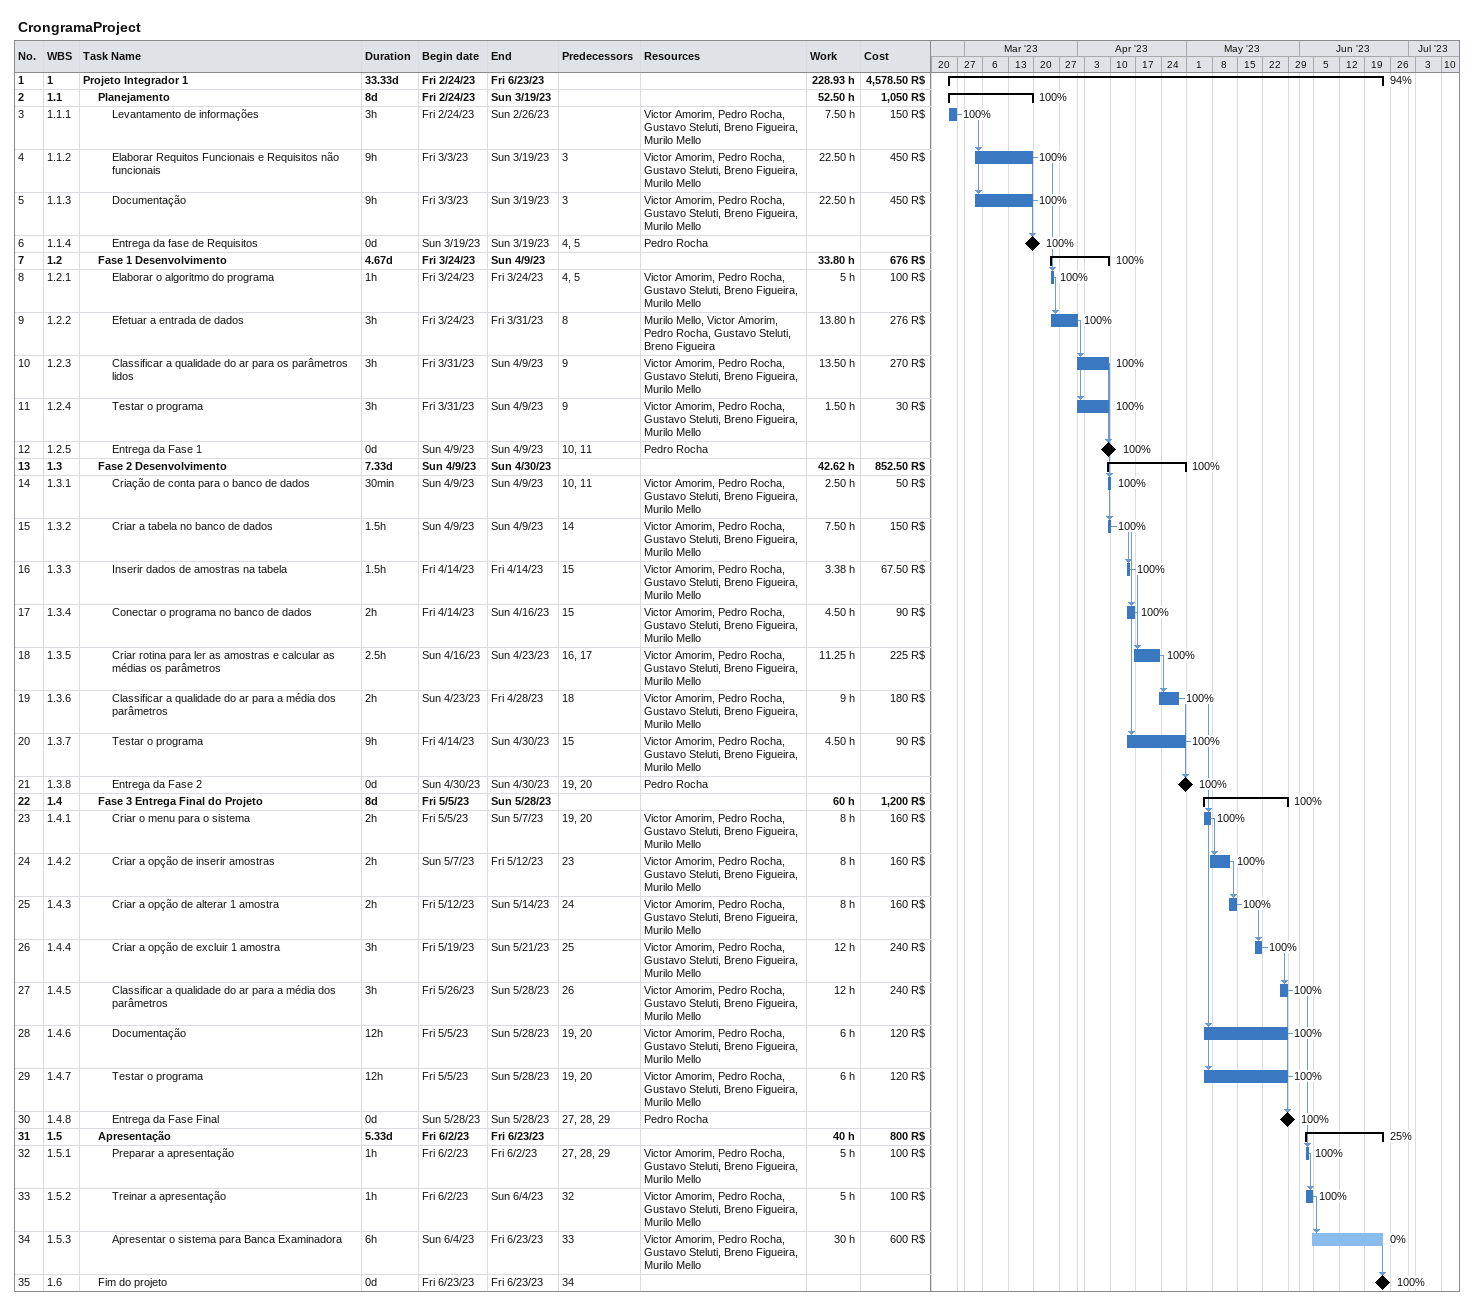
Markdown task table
CrongramaProject

| ID | WBS | Task | Duration | Start | Finish | Predecessors | Resources | % complete | Work (h) | Cost (R$) |
|---|---|---|---|---|---|---|---|---|---|---|
| 1 | 1 | **Projeto Integrador 1** | 33.33d | 2023-02-24 | 2023-06-23 |  |  | 94 | 228.93 | 4578.50 |
| 2 | 1.1 | **Planejamento** | 8d | 2023-02-24 | 2023-03-19 |  |  | 100 | 52.50 | 1050 |
| 3 | 1.1.1 | Levantamento de informações | 3h | 2023-02-24 | 2023-02-26 |  | Victor Amorim, Pedro Rocha, Gustavo Steluti, Breno Figueira, Murilo Mello | 100 | 7.50 | 150 |
| 4 | 1.1.2 | Elaborar Requitos Funcionais e Requisitos não funcionais | 9h | 2023-03-03 | 2023-03-19 | 3 | Victor Amorim, Pedro Rocha, Gustavo Steluti, Breno Figueira, Murilo Mello | 100 | 22.50 | 450 |
| 5 | 1.1.3 | Documentação | 9h | 2023-03-03 | 2023-03-19 | 3 | Victor Amorim, Pedro Rocha, Gustavo Steluti, Breno Figueira, Murilo Mello | 100 | 22.50 | 450 |
| 6 | 1.1.4 | Entrega da fase de Requisitos | 0d | 2023-03-19 | 2023-03-19 | 4, 5 | Pedro Rocha | 100 |  |  |
| 7 | 1.2 | **Fase 1 Desenvolvimento** | 4.67d | 2023-03-24 | 2023-04-09 |  |  | 100 | 33.80 | 676 |
| 8 | 1.2.1 | Elaborar o algoritmo do programa | 1h | 2023-03-24 | 2023-03-24 | 4, 5 | Victor Amorim, Pedro Rocha, Gustavo Steluti, Breno Figueira, Murilo Mello | 100 | 5 | 100 |
| 9 | 1.2.2 | Efetuar a entrada de dados | 3h | 2023-03-24 | 2023-03-31 | 8 | Murilo Mello, Victor Amorim, Pedro Rocha, Gustavo Steluti, Breno Figueira | 100 | 13.80 | 276 |
| 10 | 1.2.3 | Classificar a qualidade do ar para os parâmetros lidos | 3h | 2023-03-31 | 2023-04-09 | 9 | Victor Amorim, Pedro Rocha, Gustavo Steluti, Breno Figueira, Murilo Mello | 100 | 13.50 | 270 |
| 11 | 1.2.4 | Testar o programa | 3h | 2023-03-31 | 2023-04-09 | 9 | Victor Amorim, Pedro Rocha, Gustavo Steluti, Breno Figueira, Murilo Mello | 100 | 1.50 | 30 |
| 12 | 1.2.5 | Entrega da Fase 1 | 0d | 2023-04-09 | 2023-04-09 | 10, 11 | Pedro Rocha | 100 |  |  |
| 13 | 1.3 | **Fase 2 Desenvolvimento** | 7.33d | 2023-04-09 | 2023-04-30 |  |  | 100 | 42.62 | 852.50 |
| 14 | 1.3.1 | Criação de conta para o banco de dados | 30min | 2023-04-09 | 2023-04-09 | 10, 11 | Victor Amorim, Pedro Rocha, Gustavo Steluti, Breno Figueira, Murilo Mello | 100 | 2.50 | 50 |
| 15 | 1.3.2 | Criar a tabela no banco de dados | 1.5h | 2023-04-09 | 2023-04-09 | 14 | Victor Amorim, Pedro Rocha, Gustavo Steluti, Breno Figueira, Murilo Mello | 100 | 7.50 | 150 |
| 16 | 1.3.3 | Inserir dados de amostras na tabela | 1.5h | 2023-04-14 | 2023-04-14 | 15 | Victor Amorim, Pedro Rocha, Gustavo Steluti, Breno Figueira, Murilo Mello | 100 | 3.38 | 67.50 |
| 17 | 1.3.4 | Conectar o programa no banco de dados | 2h | 2023-04-14 | 2023-04-16 | 15 | Victor Amorim, Pedro Rocha, Gustavo Steluti, Breno Figueira, Murilo Mello | 100 | 4.50 | 90 |
| 18 | 1.3.5 | Criar rotina para ler as amostras e calcular as médias os parâmetros | 2.5h | 2023-04-16 | 2023-04-23 | 16, 17 | Victor Amorim, Pedro Rocha, Gustavo Steluti, Breno Figueira, Murilo Mello | 100 | 11.25 | 225 |
| 19 | 1.3.6 | Classificar a qualidade do ar para a média dos parâmetros | 2h | 2023-04-23 | 2023-04-28 | 18 | Victor Amorim, Pedro Rocha, Gustavo Steluti, Breno Figueira, Murilo Mello | 100 | 9 | 180 |
| 20 | 1.3.7 | Testar o programa | 9h | 2023-04-14 | 2023-04-30 | 15 | Victor Amorim, Pedro Rocha, Gustavo Steluti, Breno Figueira, Murilo Mello | 100 | 4.50 | 90 |
| 21 | 1.3.8 | Entrega da Fase 2 | 0d | 2023-04-30 | 2023-04-30 | 19, 20 | Pedro Rocha | 100 |  |  |
| 22 | 1.4 | **Fase 3 Entrega Final do Projeto** | 8d | 2023-05-05 | 2023-05-28 |  |  | 100 | 60 | 1200 |
| 23 | 1.4.1 | Criar o menu para o sistema | 2h | 2023-05-05 | 2023-05-07 | 19, 20 | Victor Amorim, Pedro Rocha, Gustavo Steluti, Breno Figueira, Murilo Mello | 100 | 8 | 160 |
| 24 | 1.4.2 | Criar a opção de inserir amostras | 2h | 2023-05-07 | 2023-05-12 | 23 | Victor Amorim, Pedro Rocha, Gustavo Steluti, Breno Figueira, Murilo Mello | 100 | 8 | 160 |
| 25 | 1.4.3 | Criar a opção de alterar 1 amostra | 2h | 2023-05-12 | 2023-05-14 | 24 | Victor Amorim, Pedro Rocha, Gustavo Steluti, Breno Figueira, Murilo Mello | 100 | 8 | 160 |
| 26 | 1.4.4 | Criar a opção de excluir 1 amostra | 3h | 2023-05-19 | 2023-05-21 | 25 | Victor Amorim, Pedro Rocha, Gustavo Steluti, Breno Figueira, Murilo Mello | 100 | 12 | 240 |
| 27 | 1.4.5 | Classificar a qualidade do ar para a média dos parâmetros | 3h | 2023-05-26 | 2023-05-28 | 26 | Victor Amorim, Pedro Rocha, Gustavo Steluti, Breno Figueira, Murilo Mello | 100 | 12 | 240 |
| 28 | 1.4.6 | Documentação | 12h | 2023-05-05 | 2023-05-28 | 19, 20 | Victor Amorim, Pedro Rocha, Gustavo Steluti, Breno Figueira, Murilo Mello | 100 | 6 | 120 |
| 29 | 1.4.7 | Testar o programa | 12h | 2023-05-05 | 2023-05-28 | 19, 20 | Victor Amorim, Pedro Rocha, Gustavo Steluti, Breno Figueira, Murilo Mello | 100 | 6 | 120 |
| 30 | 1.4.8 | Entrega da Fase Final | 0d | 2023-05-28 | 2023-05-28 | 27, 28, 29 | Pedro Rocha | 100 |  |  |
| 31 | 1.5 | **Apresentação** | 5.33d | 2023-06-02 | 2023-06-23 |  |  | 25 | 40 | 800 |
| 32 | 1.5.1 | Preparar a apresentação | 1h | 2023-06-02 | 2023-06-02 | 27, 28, 29 | Victor Amorim, Pedro Rocha, Gustavo Steluti, Breno Figueira, Murilo Mello | 100 | 5 | 100 |
| 33 | 1.5.2 | Treinar a apresentação | 1h | 2023-06-02 | 2023-06-04 | 32 | Victor Amorim, Pedro Rocha, Gustavo Steluti, Breno Figueira, Murilo Mello | 100 | 5 | 100 |
| 34 | 1.5.3 | Apresentar o sistema para Banca Examinadora | 6h | 2023-06-04 | 2023-06-23 | 33 | Victor Amorim, Pedro Rocha, Gustavo Steluti, Breno Figueira, Murilo Mello | 0 | 30 | 600 |
| 35 | 1.6 | Fim do projeto | 0d | 2023-06-23 | 2023-06-23 | 34 |  | 100 |  |  |
